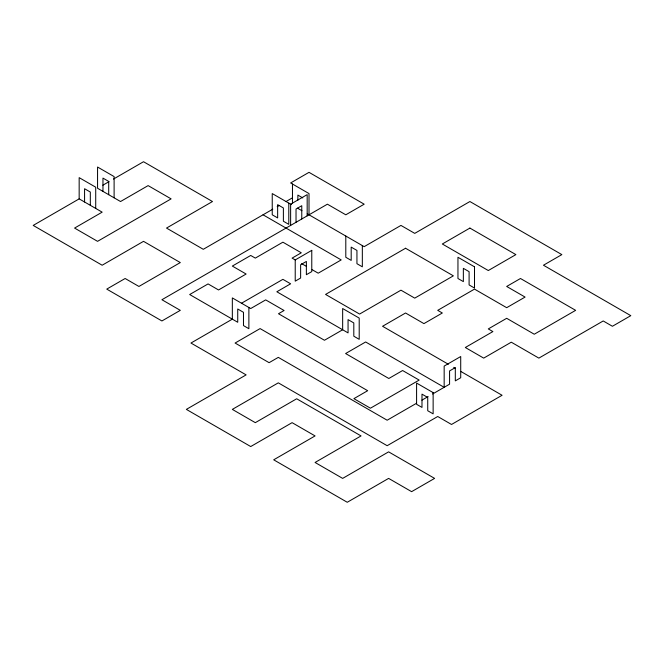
<?xml version="1.0" encoding="UTF-8"?>
<svg xmlns="http://www.w3.org/2000/svg" width="664" height="664" viewBox="0 0 664 664"><rect width="100%" height="100%" fill="white"/><g stroke="black" fill="none" stroke-linecap="round" stroke-linejoin="round"><path stroke-width="1" d="M114.108 197.814L114.108 176.582L97.558 167.029L97.558 188.261L120.541 201.532L148.122 185.605L171.105 198.876L97.558 241.339L74.575 228.076L102.156 212.148L79.165 198.876L33.2 225.42L102.156 265.226L143.524 241.339L180.301 262.57L138.925 286.458L125.139 278.498L106.755 289.114L161.916 320.961L180.301 310.345L161.916 299.73L327.402 204.188L345.795 214.804L364.179 204.188L309.017 172.341L290.624 182.957L309.017 193.573L309.017 214.804M102.862 185.198L109.045 181.629M113.469 179.072L143.524 161.725L212.48 201.532L166.515 228.076L203.284 249.307L272.771 209.185M277.187 206.637L278.955 205.616M286.035 201.532L292.16 197.996M241.522 303.224L282.897 279.345L290.624 283.802L276.838 291.77L348.06 332.888L348.06 319.616L353.804 322.936L353.804 336.208L359.207 339.321L359.207 318.089L342.657 308.536L342.657 329.767L324.464 340.267L278.498 313.732L284.084 310.503L265.691 299.887L250.718 308.536L232.334 297.92L232.334 319.152L190.958 343.039L246.12 374.886L186.36 409.389L250.718 446.548L292.094 422.661L315.076 435.924L273.701 459.812L347.255 502.274L388.623 478.395L411.614 491.659L434.596 478.395L388.623 451.852L342.657 478.395L315.076 462.468L361.042 435.924L296.683 398.773L255.316 422.661L232.334 409.389L278.299 382.846L387.162 445.702L437.725 416.502L451.52 424.47L502.084 395.271L460.849 371.466M416.552 403.255L387.162 420.221L278.299 357.373L269.103 362.677L235.089 343.039L260.105 328.589L367.673 390.698L353.887 398.657L370.437 408.211L419.167 380.082L402.616 370.529L388.822 378.488L345.612 353.538L365.64 341.977L444.166 387.311L444.166 366.08L460.716 356.526L460.716 377.758L455.313 380.879L455.313 367.607L449.569 370.927L449.569 384.19L432.588 394.001M421.897 400.168L428.131 396.566M302.792 197.938L297.87 195.091L297.87 200.196M291.338 204.595L272.24 193.573L272.24 214.804L277.643 217.916L277.643 204.653L283.387 207.965L283.387 221.237L288.79 224.357L288.79 203.126M297.522 208.164L301.946 210.72M307.249 213.783L364.179 246.651L400.956 225.42L414.743 233.379L469.904 201.532L561.844 254.611L543.459 265.226L630.8 315.657L612.415 326.273L603.219 320.961L538.861 358.12L511.28 342.192L483.699 358.12L465.315 347.504L492.895 331.577L488.297 328.921L506.682 318.305L534.263 334.233L575.638 310.345L520.476 278.498L506.682 286.458L525.075 297.074L506.682 307.689L474.503 289.114L437.725 310.345L442.324 313.001L423.939 323.617L405.555 313.001L382.564 326.273L448.366 364.262M263.044 214.804L341.196 259.923L318.205 273.186L312.113 269.667M295.571 260.122L292.094 258.113L301.282 252.801L282.897 242.186L255.316 258.113L250.718 255.457L232.334 266.073L246.12 274.033L218.539 289.961L208.073 283.918L189.68 294.534L237.729 322.272L237.729 309.001L243.481 312.321L243.481 325.584L248.876 328.705L248.876 307.474M301.663 263.641L306.021 266.156M453.719 367.35L455.496 368.379M362.337 245.589L362.337 266.82L356.942 263.699L356.942 250.428L351.19 247.116L351.19 260.388L345.795 257.267L345.795 236.035M307.175 215.866L307.175 194.627L290.624 204.188L290.624 225.42M301.771 218.979L301.771 205.715L296.028 209.027L296.028 222.299M292.467 184.011L292.467 203.225M108.705 194.701L108.705 181.43L102.961 178.11L102.961 191.381M95.716 208.43L95.716 187.198L79.165 177.645L79.165 198.876M90.321 205.317L90.321 192.045L84.569 188.725L84.569 201.997M311.773 250.361L295.223 259.923L295.223 281.154L300.626 278.033L300.626 264.762L306.37 261.442L306.37 274.713L311.773 271.601L311.773 250.361M405.555 248.245L325.567 294.426L359.581 314.064L400.956 290.176L414.743 298.136L453.363 275.842L405.555 248.245M469.904 228.076L442.324 243.995L488.297 270.538L515.878 254.611L469.904 228.076M474.503 266.82L457.952 257.267L457.952 278.498L463.356 281.619L463.356 268.347L469.099 271.667L469.099 284.931L474.503 288.051L474.503 266.82M433.135 392.623L416.585 383.062L416.585 404.301L421.989 407.414L421.989 394.142L427.732 397.462L427.732 410.734L433.135 413.855L433.135 392.623"/></g></svg>
